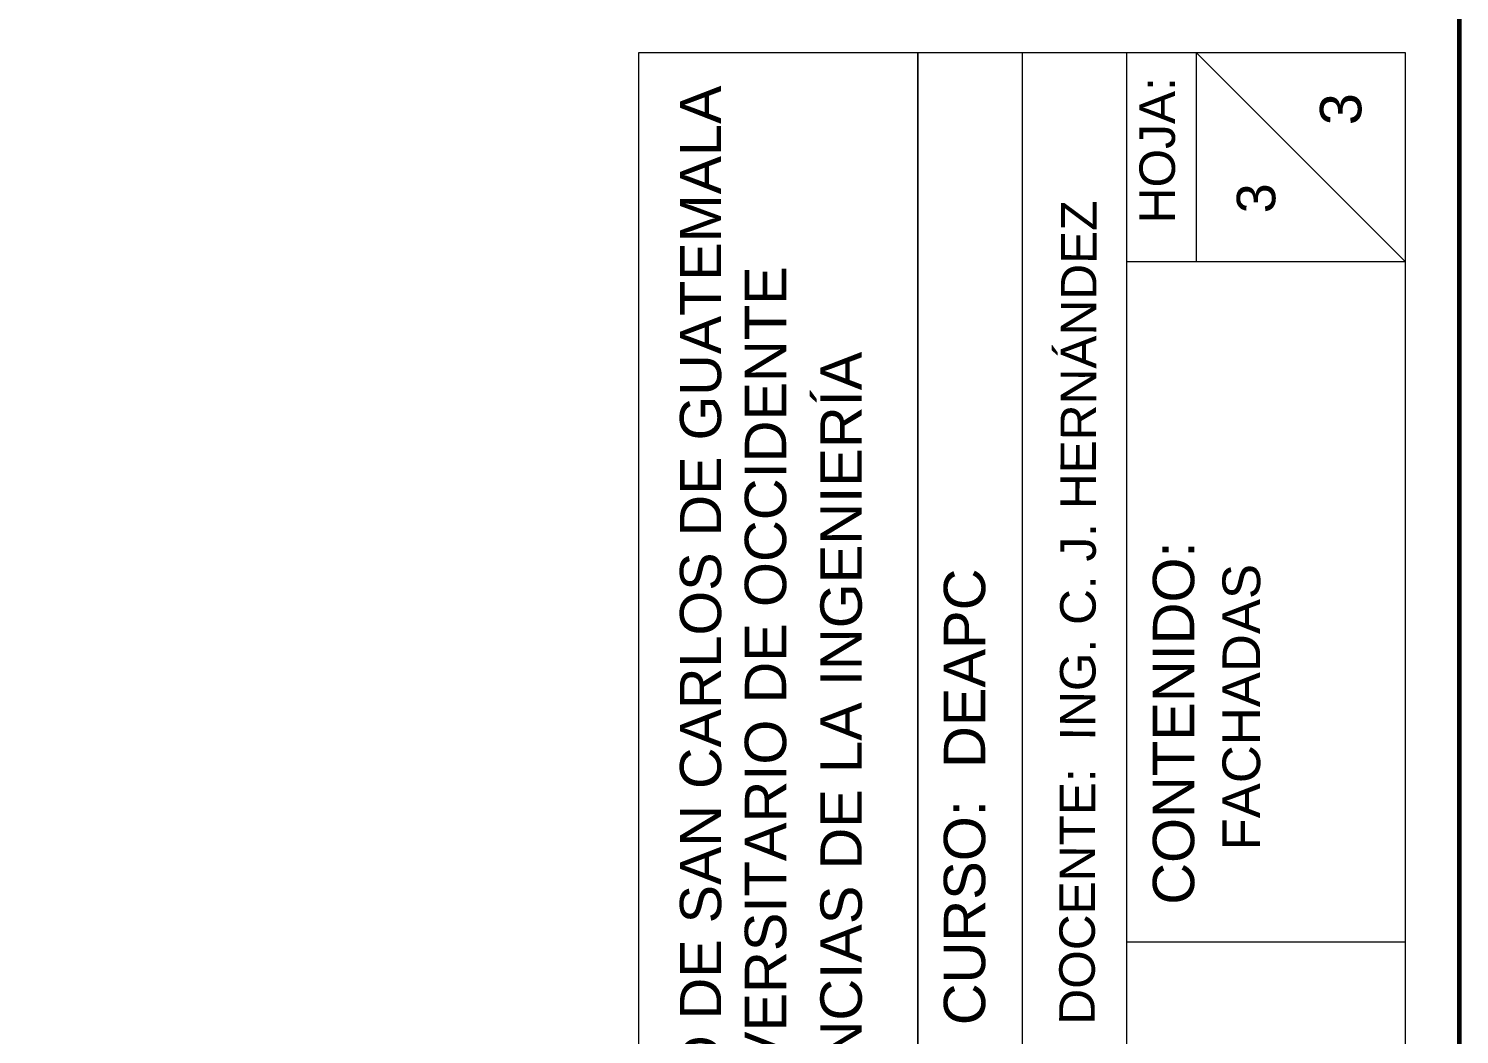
# Model space of a CAD drawing. Header units: millimetres. Extents: x 1.9 to 43.8, y 1.5 to 30.
# Drawn here: x 36.09 to 43.79, y 5.45 to 10.86 of the extents above; entities that cross this region are included whole.
import ezdxf

# ---------------------------------------------------------------- set-up
doc = ezdxf.new("R2010")
doc.units = ezdxf.units.MM
doc.layers.add('PDF_0', color=7, linetype='Continuous')
doc.layers.add('PDF_Text', color=7, linetype='Continuous')
doc.styles.add('PDF ArialMT', font='arial.ttf')
doc.styles.add('PDF BaskOldFace', font='arial.ttf')

msp = doc.modelspace()

# ---------------------------------------------------------------- linework, layer by layer
at = {"layer": 'PDF_0', "color": 28, "lineweight": 60, "true_color": 0x0d0d0d}
msp.add_lwpolyline([(1.8617, 1.4881), (43.7853, 1.4881), (43.7853, 29.9844), (1.8617, 29.9844)], close=True, dxfattribs=at)
at = {"layer": 'PDF_0', "lineweight": 18}
msp.add_lwpolyline([(40.1213, 10.7276), (39.372, 10.7276), (39.372, 1.7294), (43.4964, 1.7294), (43.4964, 10.7276)], close=True, dxfattribs=at)
for points in [[(40.8738, 2.2914), (40.8738, 10.7276), (40.8738, 1.7294)], [(41.4357, 1.7294), (41.4357, 10.7276)], [(42.3724, 9.6036), (42.3724, 10.7276), (43.4964, 9.6036), (41.9977, 9.6036)], [(41.9977, 1.7294), (41.9977, 10.7276)], [(41.9977, 5.9459), (43.4964, 5.9459)]]:
    msp.add_lwpolyline(points, dxfattribs=at)

# ---------------------------------------------------------------- texts
at = {"layer": 'PDF_Text', "attachment_point": 4}
for s, insert, char_height, rotation, style in [('UNIVERSIDAD DE SAN CARLOS DE GUATEMALA', (39.7066, 3.3297), 0.22151, 90, 'PDF BaskOldFace'), ('HOJA:', (42.162, 9.8103), 0.19097, 90, 'PDF BaskOldFace'), ('3', (43.1485, 10.3374), 0.2228, 90, 'PDF BaskOldFace'), ('3', (42.6934, 9.8643), 0.2075, 90, 'PDF ArialMT'), ('DOCENTE:  ING. C. J. HERNÁNDEZ', (41.7301, 5.5016), 0.190973, 89.8619, 'PDF BaskOldFace'), ('CENTRO UNIVERSITARIO DE OCCIDENTE', (40.0558, 3.3202), 0.222803, 90, 'PDF BaskOldFace'), ('DIVISIÓN CIENCIAS DE LA INGENIERÍA', (40.4623, 3.3266), 0.222803, 90, 'PDF BaskOldFace'), ('CONTENIDO:', (42.2499, 6.1461), 0.2228, 90, 'PDF BaskOldFace'), ('CURSO:  DEAPC', (41.1259, 5.4984), 0.222803, 90, 'PDF BaskOldFace'), ('FACHADAS', (42.6142, 6.4382), 0.20255, 90, 'PDF BaskOldFace')]:
    msp.add_mtext(s, dxfattribs=dict(at, insert=insert, char_height=char_height, rotation=rotation, style=style))

doc.saveas('drawing.dxf')
